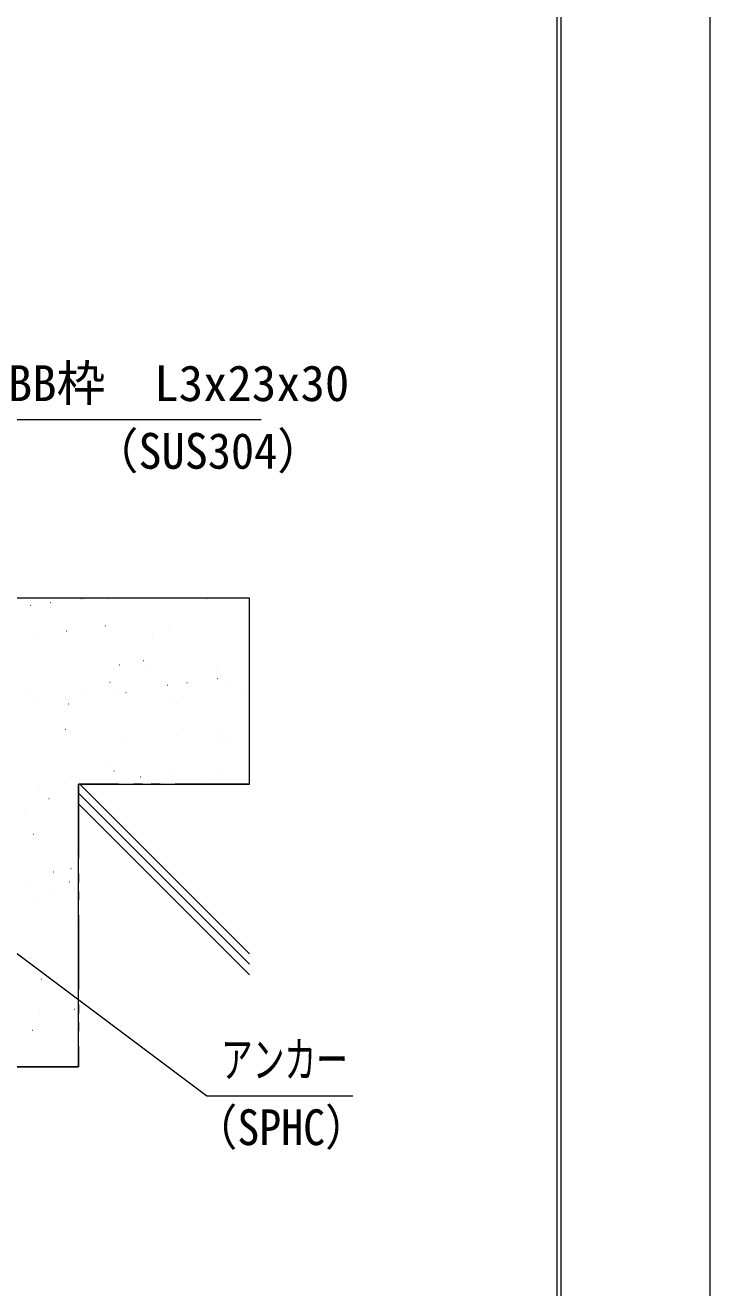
# Model space of a CAD drawing. Units: millimetres, scale not verified. Extents: x -1050 to 1050, y -742 to 742.
# Drawn here: x 820.1 to 1050, y -495.2 to -70.9 of the extents above; entities that cross this region are included whole.
import ezdxf
from ezdxf.enums import TextEntityAlignment as Align

# ---------------------------------------------------------------- set-up
doc = ezdxf.new("R2010")
doc.units = ezdxf.units.MM
doc.header["$LTSCALE"] = 5
doc.linetypes.add('DOUBLE_CHAIN1', pattern=[8.8, 5, -1, 0.6, -0.6, 0.6, -1])
for name, color, linetype, lineweight in [('0-0_7-図\u3000枠', 4, 'Continuous', 9), ('0-1_寸法注釈', 2, 'Continuous', 9), ('0-4_DEFPOINTS', 134, 'Continuous', 9), ('0-5_ハッチング', 4, 'Continuous', 9), ('0-6_想像線', 134, 'DOUBLE_CHAIN1', 9)]:
    doc.layers.add(name, color=color, linetype=linetype, lineweight=lineweight)
doc.styles.add('ＭＳ ゴシック', font='')
doc.styles.get('ＭＳ ゴシック').set_extended_font_data('MS Gothic')

msp = doc.modelspace()

# ---------------------------------------------------------------- linework, layer by layer
at = {"layer": '0-0_7-図\u3000枠'}
msp.add_line((998.75, -691.25), (998.75, 691.25), dxfattribs=at)
msp.add_lwpolyline([(-975, 692.5), (1000, 692.5), (1000, -692.5)], dxfattribs=at)
at = {"layer": '0-1_寸法注釈'}
for points in [[(899.393, -203.5), (810.026, -203.5), (733.702, -271.299)], [(930.133, -430.768), (881.08, -430.768), (782.013, -356.577)]]:
    msp.add_lwpolyline(points, dxfattribs=at)
at = {"layer": '0-4_DEFPOINTS'}
msp.add_lwpolyline([(-1050, -742.5), (-1050, 742.5), (1050, 742.5), (1050, -742.5)], close=True, dxfattribs=at)
at = {"layer": '0-5_ハッチング'}
for p, q in [((821.9, -265.819), (821.95, -265.819)), ((828.511, -264.949), (828.561, -264.949)), ((838.835, -263.589), (838.885, -263.589)), ((839.73, -263.471), (839.78, -263.471)), ((848.217, -263.471), (848.267, -263.471)), ((880.908, -263.471), (880.958, -263.471)), ((880.908, -263.471), (880.958, -263.471)), ((895.45, -271.018), (895.5, -271.018)), ((823.405, -275.656), (823.455, -275.656)), ((833.89, -274.465), (833.94, -274.465)), ((847.091, -272.749), (847.141, -272.749)), ((862.955, -275.584), (863.005, -275.584)), ((868.192, -273.229), (868.242, -273.229)), ((895.45, -277.398), (895.5, -277.398)), ((851.819, -285.793), (851.869, -285.793)), ((859.731, -284.332), (859.781, -284.332)), ((862.072, -286.477), (862.122, -286.477)), ((884.307, -285.948), (884.357, -285.948)), ((848.576, -291.691), (848.626, -291.691)), ((867.795, -292.659), (867.845, -292.659)), ((874.405, -291.789), (874.455, -291.789)), ((884.73, -290.429), (884.78, -290.429)), ((888.126, -291.619), (888.176, -291.619)), ((895.45, -289.018), (895.5, -289.018)), ((821.553, -295.478), (821.603, -295.478)), ((840.22, -296.289), (840.27, -296.289)), ((850.545, -294.93), (850.595, -294.93)), ((853.932, -295.103), (853.982, -295.103)), ((873.121, -296.601), (873.171, -296.601)), ((893.481, -295.031), (893.531, -295.031)), ((895.45, -296.285), (895.5, -296.285)), ((823.894, -297.623), (823.944, -297.623)), ((833.609, -297.159), (833.659, -297.159)), ((834.69, -298.936), (834.74, -298.936)), ((868.992, -297.7), (869.042, -297.7)), ((895.45, -302.482), (895.5, -302.482)), ((833.662, -307.458), (833.712, -307.458)), ((834.943, -307.748), (834.993, -307.748)), ((873.212, -307.386), (873.262, -307.386)), ((885.762, -308.184), (885.812, -308.184)), ((852.619, -310.263), (852.669, -310.263)), ((885.107, -310.419), (885.157, -310.419)), ((888.102, -310.329), (888.152, -310.329)), ((895.45, -317.062), (895.5, -317.062)), ((847.584, -319.331), (847.634, -319.331)), ((849.925, -321.476), (849.975, -321.476)), ((869.792, -322.171), (869.842, -322.171)), ((895.45, -321.9), (895.5, -321.9)), ((895.45, -321.9), (895.5, -321.9)), ((835.49, -323.406), (835.54, -323.406)), ((838.486, -325.971), (895.45, -382.936)), ((854.831, -325.971), (854.881, -325.971)), ((858.833, -323.493), (858.883, -323.493)), ((862.723, -325.971), (862.773, -325.971)), ((862.723, -325.971), (862.773, -325.971)), ((879.504, -324), (879.554, -324)), ((886.115, -323.129), (886.165, -323.129)), ((824.639, -326.977), (824.689, -326.977)), ((828.069, -330.771), (828.119, -330.771)), ((837.95, -328.971), (895.45, -386.471)), ((837.95, -329.47), (838, -329.47)), ((820.176, -335.158), (820.226, -335.158)), ((837.95, -332.507), (895.45, -390.007)), ((837.95, -335.457), (838, -335.457)), ((822.796, -342.747), (822.846, -342.747)), ((836.29, -347.877), (836.34, -347.877)), ((837.95, -346.604), (838, -346.604)), ((829.54, -355.367), (829.59, -355.367)), ((835.436, -354.33), (835.486, -354.33)), ((820.976, -359.629), (821.026, -359.629)), ((834.896, -358.779), (834.946, -358.779)), ((837.777, -356.475), (837.827, -356.475)), ((837.95, -356.633), (838, -356.633)), ((822.843, -364.341), (822.893, -364.341)), ((829.453, -363.471), (829.503, -363.471)), ((837.95, -360.725), (838, -360.725)), ((837.95, -362.352), (838, -362.352)), ((837.95, -362.352), (838, -362.352)), ((837.09, -372.348), (837.14, -372.348)), ((837.95, -371.688), (838, -371.688)), ((821.776, -384.099), (821.826, -384.099)), ((823.289, -389.329), (823.339, -389.329)), ((825.63, -391.474), (825.68, -391.474)), ((834.552, -395.682), (834.602, -395.682)), ((837.89, -396.818), (837.94, -396.818)), ((837.95, -396.773), (838, -396.773)), ((824.883, -402.936), (824.933, -402.936)), ((836.678, -401.598), (836.728, -401.598)), ((822.576, -408.57), (822.626, -408.57))]:
    msp.add_line(p, q, dxfattribs=at)
msp.add_lwpolyline([(778.833, -353.605), (781.21, -355.982), (777.144, -360.047), (776.7, -359.603), (776.7, -420.971), (837.95, -420.971), (837.95, -325.971), (895.45, -325.971), (895.45, -263.471), (732.95, -263.471)], dxfattribs=at)
at = {"layer": '0-6_想像線'}
for p, q in [((895.45, -263.471), (732.95, -263.471)), ((837.95, -325.971), (837.95, -420.971)), ((895.45, -325.971), (837.95, -325.971)), ((837.95, -420.971), (720.45, -420.971))]:
    msp.add_line(p, q, dxfattribs=at)

# ---------------------------------------------------------------- texts
at = {"layer": '0-1_寸法注釈', "color": 7, "style": 'ＭＳ ゴシック'}
msp.add_text('BB枠\u3000L3x23x30', height=12.03, dxfattribs=at).set_placement((814.279, -200.813), align=Align.BOTTOM_LEFT)
for s, height, width, p in [('（SUS304）', 12.02, 0.95, (842.559, -223.55)), ('アンカー', 12.02, 0.65, (885.857, -428.081)), ('（SPHC）', 12.03, 0.9, (876.584, -450.87))]:
    msp.add_text(s, height=height, dxfattribs=dict(at, width=width)).set_placement(p, align=Align.BOTTOM_LEFT)

doc.saveas('drawing.dxf')
